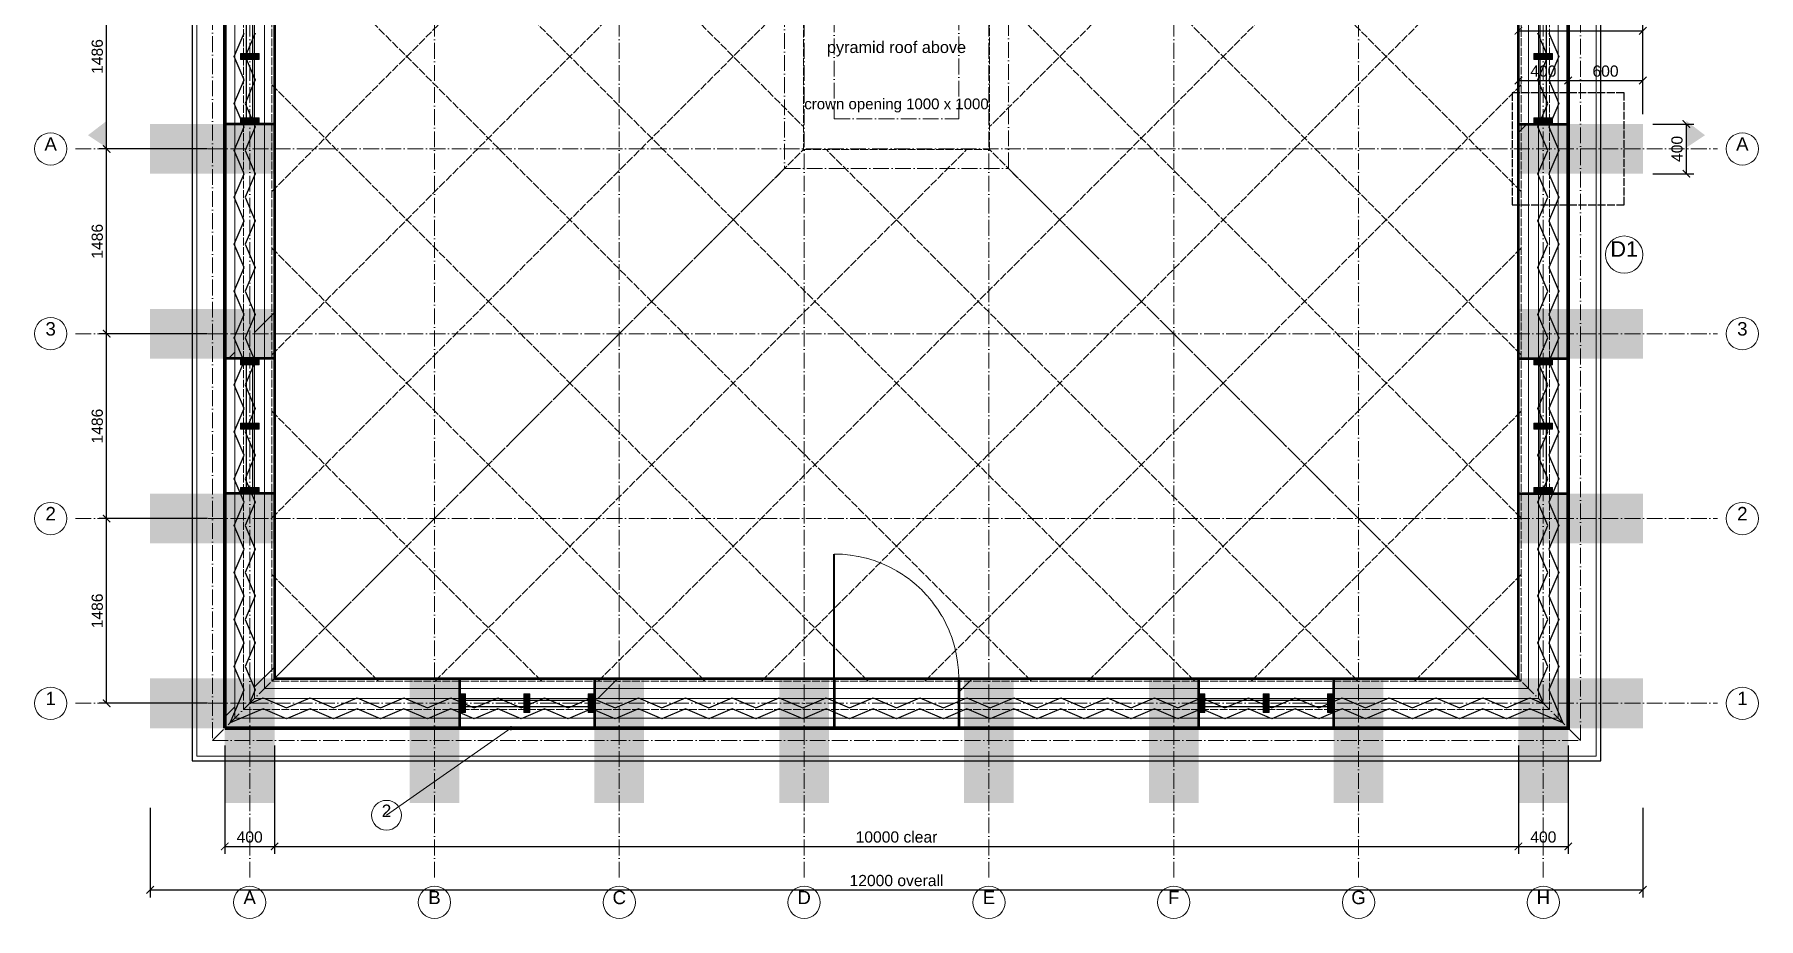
# Model space of a CAD drawing. Header units: millimetres. Extents: x 0 to 157867, y -2 to 14466.
# Drawn here: x 34300 to 48160, y 0 to 7107 of the extents above; entities that cross this region are included whole.
import ezdxf
from ezdxf.enums import TextEntityAlignment as Align

# ---------------------------------------------------------------- set-up
doc = ezdxf.new("R2010")
doc.units = ezdxf.units.MM
doc.linetypes.add('DASHDOT', pattern=[3.556, 2.54, -0.508, 0, -0.508])
doc.linetypes.add('DASHED', pattern=[1.524, 1.27, -0.254])
for name, color, linetype, lineweight in [('ANNOTATION', 4, 'CONTINUOUS', 18), ('BACKGROUND', 9, 'CONTINUOUS', 13), ('BUTTRESS-SOLID', 7, 'CONTINUOUS', 25), ('DIMS', 3, 'CONTINUOUS', 18), ('HATCH-PRINTED', 7, 'CONTINUOUS', 9), ('HIDDEN-AXIS', 8, 'DASHED', 18), ('LINES', 7, 'CONTINUOUS', 25), ('OUTLINE-CUT', 7, 'CONTINUOUS', 50), ('OUTLINE-FINE', 7, 'CONTINUOUS', 25), ('PRINTED-BEAD', 7, 'CONTINUOUS', 25), ('TEXT', 7, 'CONTINUOUS', 18)]:
    doc.layers.add(name, color=color, linetype=linetype, lineweight=lineweight)
doc.styles.get("Standard").update_dxf_attribs({"font": 'arial.ttf'})
doc.dimstyles.new('PYR-1-50', dxfattribs={"dimscale": 50, "dimtxt": 1.8, "dimasz": 1.2, "dimexe": 1.2, "dimexo": 0.8, "dimgap": 0.6, "dimtad": 1, "dimdec": 0, "dimtxsty": 'Standard', "dimblk": 'ARCHTICK', "dimcen": 2.5, "dimclrd": 3, "dimclre": 3, "dimclrt": 7, "dimazin": 3, "dimtfac": 1, "dimtmove": 0, "dimatfit": 3})
pattern_1 = [(45, (0, 0), (-1425.35, 1425.35), [])]

# ---------------------------------------------------------------- blocks, each defined once
blk = doc.blocks.new('_ARCHTICK')
at = {"color": 0, "linetype": 'BYBLOCK', "const_width": 0.15}
blk.add_lwpolyline([(-0.5, -0.5), (0.5, 0.5)], dxfattribs=at)

msp = doc.modelspace()

# ---------------------------------------------------------------- hatches: boundary and pattern name
at = {"layer": 'ANNOTATION', "ltscale": 50}
h = msp.add_hatch(color=7, dxfattribs=at)
h.dxf.hatch_style = 1
h.paths.add_polyline_path([(34880, 6197.1), (34880, 6412.1), (34730, 6297.1)])
h = msp.add_hatch(color=7, dxfattribs=at)
h.dxf.hatch_style = 1
h.paths.add_polyline_path([(47580, 6197.1), (47580, 6412.1), (47730, 6297.1)])
h = msp.add_hatch(color=7, dxfattribs=at)
h.dxf.hatch_style = 1
edge = h.paths.add_edge_path()
edge.add_arc((38130, 1530), 17.5, 0, 360)
at = {"layer": 'BUTTRESS-SOLID', "ltscale": 50}
h = msp.add_hatch(color=7, dxfattribs=at)
h.dxf.hatch_style = 1
h.paths.add_polyline_path([(35955, 6905), (35955, 6955), (36105, 6955), (36105, 6905)])
h = msp.add_hatch(color=7, dxfattribs=at)
h.dxf.hatch_style = 1
h.paths.add_polyline_path([(46355, 6905), (46355, 6955), (46505, 6955), (46505, 6905)])
h = msp.add_hatch(color=7, dxfattribs=at)
h.dxf.hatch_style = 1
h.paths.add_polyline_path([(35230, 5987.1), (35230, 6387.1), (35825, 6387.1), (36230, 6387.1), (36230, 5987.1)])
h = msp.add_hatch(color=7, dxfattribs=at)
h.dxf.hatch_style = 1
h.paths.add_polyline_path([(35955, 6387.1), (35955, 6437.1), (36105, 6437.1), (36105, 6387.1)])
h = msp.add_hatch(color=7, dxfattribs=at)
h.dxf.hatch_style = 1
h.paths.add_polyline_path([(47230, 5987.1), (46230, 5987.1), (46230, 6387.1), (46635, 6387.1), (47230, 6387.1)])
h = msp.add_hatch(color=7, dxfattribs=at)
h.dxf.hatch_style = 1
h.paths.add_polyline_path([(46355, 6387.1), (46355, 6437.1), (46505, 6437.1), (46505, 6387.1)])
h = msp.add_hatch(color=7, dxfattribs=at)
h.dxf.hatch_style = 1
h.paths.add_polyline_path([(35825, 4501.4), (35230, 4501.4), (35230, 4901.4), (36230, 4901.4), (36230, 4501.4)])
h = msp.add_hatch(color=7, dxfattribs=at)
h.dxf.hatch_style = 1
h.paths.add_polyline_path([(47230, 4501.4), (46635, 4501.4), (46230, 4501.4), (46230, 4901.4), (47230, 4901.4)])
h = msp.add_hatch(color=7, dxfattribs=at)
h.dxf.hatch_style = 1
h.paths.add_polyline_path([(35955, 4501.4), (36105, 4501.4), (36105, 4451.4), (35955, 4451.4)])
h = msp.add_hatch(color=7, dxfattribs=at)
h.dxf.hatch_style = 1
h.paths.add_polyline_path([(46355, 4501.4), (46505, 4501.4), (46505, 4451.4), (46355, 4451.4)])
h = msp.add_hatch(color=7, dxfattribs=at)
h.dxf.hatch_style = 1
h.paths.add_polyline_path([(35955, 3983.6), (36105, 3983.6), (36105, 3933.6), (35955, 3933.6)])
h = msp.add_hatch(color=7, dxfattribs=at)
h.dxf.hatch_style = 1
h.paths.add_polyline_path([(46355, 3983.6), (46505, 3983.6), (46505, 3933.6), (46355, 3933.6)])
h = msp.add_hatch(color=7, dxfattribs=at)
h.dxf.hatch_style = 1
h.paths.add_polyline_path([(35955, 3465.7), (36105, 3465.7), (36105, 3415.7), (35955, 3415.7)])
h = msp.add_hatch(color=7, dxfattribs=at)
h.dxf.hatch_style = 1
h.paths.add_polyline_path([(46355, 3465.7), (46505, 3465.7), (46505, 3415.7), (46355, 3415.7)])
h = msp.add_hatch(color=7, dxfattribs=at)
h.dxf.hatch_style = 1
h.paths.add_polyline_path([(36230, 3415.7), (36230, 3015.7), (35230, 3015.7), (35230, 3415.7), (35825, 3415.7), (35825, 3415.7)])
h = msp.add_hatch(color=7, dxfattribs=at)
h.dxf.hatch_style = 1
h.paths.add_polyline_path([(47230, 3415.7), (47230, 3015.7), (46230, 3015.7), (46230, 3415.7), (46635, 3415.7), (46635, 3415.7)])
h = msp.add_hatch(color=7, dxfattribs=at)
h.dxf.hatch_style = 1
h.paths.add_polyline_path([(35230, 1530), (35230, 1930), (36230, 1930), (36230, 1530)])
h = msp.add_hatch(color=7, dxfattribs=at)
h.dxf.hatch_style = 1
h.paths.add_polyline_path([(35830, 930), (35830, 1930), (36230, 1930), (36230, 930)])
h = msp.add_hatch(color=7, dxfattribs=at)
h.dxf.hatch_style = 1
h.paths.add_polyline_path([(37715.7, 1525), (37715.7, 930), (37315.7, 930), (37315.7, 1930), (37715.7, 1930), (37715.7, 1525)])
h = msp.add_hatch(color=7, dxfattribs=at)
h.dxf.hatch_style = 1
h.paths.add_polyline_path([(37715.7, 1655), (37715.7, 1805), (37765.7, 1805), (37765.7, 1655)])
h = msp.add_hatch(color=7, dxfattribs=at)
h.dxf.hatch_style = 1
h.paths.add_polyline_path([(38233.6, 1655), (38233.6, 1805), (38283.6, 1805), (38283.6, 1655)])
h = msp.add_hatch(color=7, dxfattribs=at)
h.dxf.hatch_style = 1
h.paths.add_polyline_path([(38751.4, 1655), (38751.4, 1805), (38801.4, 1805), (38801.4, 1655)])
h = msp.add_hatch(color=7, dxfattribs=at)
h.dxf.hatch_style = 1
h.paths.add_polyline_path([(39201.4, 930), (38801.4, 930), (38801.4, 1525), (38801.4, 1930), (39201.4, 1930)])
h = msp.add_hatch(color=7, dxfattribs=at)
h.dxf.hatch_style = 1
h.paths.add_polyline_path([(40287.1, 930), (40287.1, 1930), (40687.1, 1930), (40687.1, 930)])
h = msp.add_hatch(color=7, dxfattribs=at)
h.dxf.hatch_style = 1
h.paths.add_polyline_path([(41772.9, 930), (41772.9, 1930), (42172.9, 1930), (42172.9, 930)])
h = msp.add_hatch(color=7, dxfattribs=at)
h.dxf.hatch_style = 1
h.paths.add_polyline_path([(43658.6, 1930), (43658.6, 1525), (43658.6, 930), (43258.6, 930), (43258.6, 1930)])
h = msp.add_hatch(color=7, dxfattribs=at)
h.dxf.hatch_style = 1
h.paths.add_polyline_path([(43708.6, 1805), (43708.6, 1655), (43658.6, 1655), (43658.6, 1805)])
h = msp.add_hatch(color=7, dxfattribs=at)
h.dxf.hatch_style = 1
h.paths.add_polyline_path([(44226.4, 1805), (44226.4, 1655), (44176.4, 1655), (44176.4, 1805)])
h = msp.add_hatch(color=7, dxfattribs=at)
h.dxf.hatch_style = 1
h.paths.add_polyline_path([(44744.3, 1805), (44744.3, 1655), (44694.3, 1655), (44694.3, 1805)])
h = msp.add_hatch(color=7, dxfattribs=at)
h.dxf.hatch_style = 1
h.paths.add_polyline_path([(45144.3, 1930), (45144.3, 930), (44744.3, 930), (44744.3, 1525), (44744.3, 1930)])
h = msp.add_hatch(color=7, dxfattribs=at)
h.dxf.hatch_style = 1
h.paths.add_polyline_path([(46230, 1530), (46230, 1930), (47230, 1930), (47230, 1530)])
h = msp.add_hatch(color=7, dxfattribs=at)
h.dxf.hatch_style = 1
h.paths.add_polyline_path([(46230, 930), (46230, 1930), (46630, 1930), (46630, 930)])
at = {"layer": 'HATCH-PRINTED', "ltscale": 50}
h = msp.add_hatch(dxfattribs=at)
h.set_pattern_fill('ANSI31', scale=25.19685)
h.set_pattern_definition(pattern_1)
h.paths.add_polyline_path([(35906.5, 6175.7), (35910, 6167.6), (35910, 5806.7), (35906.5, 5798.6), (35910, 5790.4), (35910, 5429.6), (35906.5, 5421.4), (35910, 5413.3), (35910, 5052.4), (35906.5, 5044.3), (35910, 5036.2), (35910, 4675.3), (35906.5, 4667.1), (35910, 4659), (35910, 4501.4), (35830, 4501.4), (35830, 6387.1), (35910, 6387.1), (35910, 6183.8)])
h = msp.add_hatch(dxfattribs=at)
h.set_pattern_fill('ANSI31', scale=25.19685)
h.set_pattern_definition(pattern_1)
h.paths.add_polyline_path([(36070, 4863.8), (36070, 5224.7), (36073.5, 5232.9), (36070, 5241), (36070, 5601.9), (36073.5, 5610), (36070, 5618.1), (36070, 5979), (36073.5, 5987.1), (36070, 5995.3), (36070, 6356.2), (36073.5, 6364.3), (36070, 6372.4), (36070, 6387.1), (36230, 6387.1), (36230, 4501.4), (36070, 4501.4), (36070, 4847.6), (36073.5, 4855.7)])
h = msp.add_hatch(dxfattribs=at)
h.set_pattern_fill('ANSI31', scale=25.19685)
h.set_pattern_definition(pattern_1)
h.paths.add_polyline_path([(46386.5, 5987.1), (46390, 5979), (46390, 5618.1), (46386.5, 5610), (46390, 5601.9), (46390, 5241), (46386.5, 5232.9), (46390, 5224.7), (46390, 4863.8), (46386.5, 4855.7), (46390, 4847.6), (46390, 4501.4), (46230, 4501.4), (46230, 6387.1), (46390, 6387.1), (46390, 6372.4), (46386.5, 6364.3), (46390, 6356.2), (46390, 5995.3)])
h = msp.add_hatch(dxfattribs=at)
h.set_pattern_fill('ANSI31', scale=25.19685)
h.set_pattern_definition(pattern_1)
h.paths.add_polyline_path([(46550, 5052.4), (46550, 5413.3), (46553.5, 5421.4), (46550, 5429.6), (46550, 5790.4), (46553.5, 5798.6), (46550, 5806.7), (46550, 6167.6), (46553.5, 6175.7), (46550, 6183.8), (46550, 6387.1), (46630, 6387.1), (46630, 4501.4), (46550, 4501.4), (46550, 4659), (46553.5, 4667.1), (46550, 4675.3), (46550, 5036.2), (46553.5, 5044.3)])
h = msp.add_hatch(dxfattribs=at)
h.set_pattern_fill('ANSI31', scale=25.19685)
h.set_pattern_definition(pattern_1)
h.paths.add_polyline_path([(35910, 3150.4), (35910, 2789.6), (35906.5, 2781.4), (35910, 2773.3), (35910, 2412.4), (35906.5, 2404.3), (35910, 2396.2), (35910, 2035.3), (35906.5, 2027.1), (35910, 2019), (35910, 1658.1), (35874.5, 1574.5), (35958.1, 1610), (36319, 1610), (36327.1, 1606.5), (36335.3, 1610), (36696.2, 1610), (36704.3, 1606.5), (36712.4, 1610), (37073.3, 1610), (37081.4, 1606.5), (37089.6, 1610), (37450.4, 1610), (37458.6, 1606.5), (37466.7, 1610), (37715.7, 1610), (37715.7, 1530), (35830, 1530), (35830, 3415.7), (35910, 3415.7), (35910, 3166.7), (35906.5, 3158.6)])
h = msp.add_hatch(dxfattribs=at)
h.set_pattern_fill('ANSI31', scale=25.19685)
h.set_pattern_definition(pattern_1)
h.paths.add_polyline_path([(37270, 1773.5), (37261.9, 1770), (36901, 1770), (36892.9, 1773.5), (36884.7, 1770), (36523.8, 1770), (36515.7, 1773.5), (36507.6, 1770), (36146.7, 1770), (36138.6, 1773.5), (36130.4, 1770), (36070, 1770), (36070, 1830.4), (36073.5, 1838.6), (36070, 1846.7), (36070, 2207.6), (36073.5, 2215.7), (36070, 2223.8), (36070, 2584.7), (36073.5, 2592.9), (36070, 2601), (36070, 2961.9), (36073.5, 2970), (36070, 2978.1), (36070, 3339), (36073.5, 3347.1), (36070, 3355.3), (36070, 3415.7), (36230, 3415.7), (36230, 1930), (37715.7, 1930), (37715.7, 1770), (37655.3, 1770), (37647.1, 1773.5), (37639, 1770), (37278.1, 1770)])
h = msp.add_hatch(dxfattribs=at)
h.set_pattern_fill('ANSI31', scale=25.19685)
h.set_pattern_definition(pattern_1)
h.paths.add_polyline_path([(45747.6, 1610), (45755.7, 1606.5), (45763.8, 1610), (46124.7, 1610), (46132.9, 1606.5), (46141, 1610), (46501.9, 1610), (46585.5, 1574.5), (46550, 1658.1), (46550, 2019), (46553.5, 2027.1), (46550, 2035.3), (46550, 2396.2), (46553.5, 2404.3), (46550, 2412.4), (46550, 2773.3), (46553.5, 2781.4), (46550, 2789.6), (46550, 3150.4), (46553.5, 3158.6), (46550, 3166.7), (46550, 3415.7), (46630, 3415.7), (46630, 1530), (44744.3, 1530), (44744.3, 1610), (44993.3, 1610), (45001.4, 1606.5), (45009.6, 1610), (45370.4, 1610), (45378.6, 1606.5), (45386.7, 1610)])
h = msp.add_hatch(dxfattribs=at)
h.set_pattern_fill('ANSI31', scale=25.19685)
h.set_pattern_definition(pattern_1)
h.paths.add_polyline_path([(46390, 2961.9), (46390, 2601), (46386.5, 2592.9), (46390, 2584.7), (46390, 2223.8), (46386.5, 2215.7), (46390, 2207.6), (46390, 1846.7), (46386.5, 1838.6), (46390, 1830.4), (46390, 1770), (46329.6, 1770), (46321.4, 1773.5), (46313.3, 1770), (45952.4, 1770), (45944.3, 1773.5), (45936.2, 1770), (45575.3, 1770), (45567.1, 1773.5), (45559, 1770), (45198.1, 1770), (45190, 1773.5), (45181.9, 1770), (44821, 1770), (44812.9, 1773.5), (44804.7, 1770), (44744.3, 1770), (44744.3, 1930), (46230, 1930), (46230, 3415.7), (46390, 3415.7), (46390, 3355.3), (46386.5, 3347.1), (46390, 3339), (46390, 2978.1), (46386.5, 2970)])
h = msp.add_hatch(dxfattribs=at)
h.set_pattern_fill('ANSI31', scale=25.19685)
h.set_pattern_definition(pattern_1)
h.paths.add_polyline_path([(39532.9, 1773.5), (39524.7, 1770), (39163.8, 1770), (39155.7, 1773.5), (39147.6, 1770), (38801.4, 1770), (38801.4, 1930), (40730, 1930), (40730, 1770), (40672.4, 1770), (40664.3, 1773.5), (40656.2, 1770), (40295.3, 1770), (40287.1, 1773.5), (40279, 1770), (39918.1, 1770), (39910, 1773.5), (39901.9, 1770), (39541, 1770)])
h = msp.add_hatch(dxfattribs=at)
h.set_pattern_fill('ANSI31', scale=25.19685)
h.set_pattern_definition(pattern_1)
h.paths.add_polyline_path([(42181, 1770), (42172.9, 1773.5), (42164.7, 1770), (41803.8, 1770), (41795.7, 1773.5), (41787.6, 1770), (41730, 1770), (41730, 1930), (43658.6, 1930), (43658.6, 1770), (43312.4, 1770), (43304.3, 1773.5), (43296.2, 1770), (42935.3, 1770), (42927.1, 1773.5), (42919, 1770), (42558.1, 1770), (42550, 1773.5), (42541.9, 1770)])
h = msp.add_hatch(dxfattribs=at)
h.set_pattern_fill('ANSI31', scale=25.19685)
h.set_pattern_definition(pattern_1)
h.paths.add_polyline_path([(39729.6, 1610), (40090.4, 1610), (40098.6, 1606.5), (40106.7, 1610), (40467.6, 1610), (40475.7, 1606.5), (40483.8, 1610), (40730, 1610), (40730, 1530), (38801.4, 1530), (38801.4, 1610), (38959, 1610), (38967.1, 1606.5), (38975.3, 1610), (39336.2, 1610), (39344.3, 1606.5), (39352.4, 1610), (39713.3, 1610), (39721.4, 1606.5)])
h = msp.add_hatch(dxfattribs=at)
h.set_pattern_fill('ANSI31', scale=25.19685)
h.set_pattern_definition(pattern_1)
h.paths.add_polyline_path([(42738.6, 1606.5), (42746.7, 1610), (43107.6, 1610), (43115.7, 1606.5), (43123.8, 1610), (43484.7, 1610), (43492.9, 1606.5), (43501, 1610), (43658.6, 1610), (43658.6, 1530), (41730, 1530), (41730, 1610), (41976.2, 1610), (41984.3, 1606.5), (41992.4, 1610), (42353.3, 1610), (42361.4, 1606.5), (42369.6, 1610), (42730.4, 1610)])

# ---------------------------------------------------------------- linework, layer by layer
at = {"layer": 'ANNOTATION', "lineweight": 20, "ltscale": 50}
msp.add_lwpolyline([(37130, 830), (38130, 1530)], dxfattribs=at)
at = {"layer": 'ANNOTATION', "lineweight": 18, "ltscale": 50}
for centre, radius in [((34430, 6187.1), 130), ((48030, 6187.1), 130), ((47080, 5337.1), 150), ((34430, 4701.4), 130), ((48030, 4701.4), 130), ((34430, 3215.7), 130), ((48030, 3215.7), 130), ((34430, 1730), 130), ((48030, 1730), 130), ((37130, 830), 120), ((36030, 130), 130), ((37515.7, 130), 130), ((39001.4, 130), 130), ((40487.1, 130), 130), ((41972.9, 130), 130), ((43458.6, 130), 130), ((44944.3, 130), 130), ((46430, 130), 130)]:
    msp.add_circle(centre, radius, dxfattribs=at)
at = {"layer": 'BACKGROUND', "lineweight": 25, "ltscale": 50}
msp.add_lwpolyline([(35567.5, 1267.5), (46892.5, 1267.5), (46892.5, 12592.5), (35567.5, 12592.5), (35567.5, 1267.5)], dxfattribs=at)
at = {"layer": 'HIDDEN-AXIS', "linetype": 'DASHDOT', "lineweight": 13, "ltscale": 50}
for points in [[(36030, 330), (36030, 13530)], [(37515.7, 330), (37515.7, 13530)], [(39001.4, 330), (39001.4, 13530)], [(40487.1, 330), (40487.1, 13530)], [(41972.9, 330), (41972.9, 13530)], [(43458.6, 330), (43458.6, 13530)], [(44944.3, 330), (44944.3, 13530)], [(46430, 330), (46430, 13530)], [(34630, 6187.1), (47830, 6187.1)], [(34630, 4701.4), (47830, 4701.4)], [(34630, 3215.7), (47830, 3215.7)], [(34630, 1730), (47830, 1730)]]:
    msp.add_lwpolyline(points, dxfattribs=at)
at = {"layer": 'HIDDEN-AXIS', "linetype": 'DASHDOT', "lineweight": 20, "ltscale": 50}
for points in [[(35730, 1430), (46730, 1430), (46730, 12430), (35730, 12430), (35730, 1430)], [(40330, 6030), (42130, 6030), (42130, 7830), (40330, 7830), (40330, 6030)], [(40730, 6430), (41730, 6430), (41730, 7430), (40730, 7430), (40730, 6430)], [(35730, 1430), (40330, 6030)], [(46730, 1430), (42130, 6030)]]:
    msp.add_lwpolyline(points, dxfattribs=at)
at = {"layer": 'HIDDEN-AXIS', "linetype": 'DASHED', "lineweight": 20, "ltscale": 50}
for points in [[(35980, 1680), (46480, 1680), (46480, 12180), (35980, 12180), (35980, 1680)], [(36207.5, 1907.5), (46252.5, 1907.5), (46252.5, 11952.5), (36207.5, 11952.5), (36207.5, 1907.5)], [(36207.5, 10640), (40481.5, 6366)], [(46252.5, 10640), (41978.5, 6366)], [(36207.5, 9327.5), (39917.5, 5617.5)], [(46252.5, 9327.5), (42542.5, 5617.5)], [(36207.5, 5845), (39261.2, 8898.8)], [(46252.5, 5845), (43198.8, 8898.8)], [(36207.5, 4532.5), (39917.5, 8242.5)], [(46252.5, 4532.5), (42542.5, 8242.5)], [(36207.5, 8015), (39261.2, 4961.2)], [(46252.5, 8015), (43198.8, 4961.2)], [(40481.5, 6181.5), (41978.5, 6181.5), (41978.5, 7678.5), (40481.5, 7678.5), (40481.5, 6181.5)], [(36207.5, 3220), (40481.5, 7494)], [(46252.5, 3220), (41978.5, 7494)], [(36207.5, 6702.5), (38605, 4305)], [(46252.5, 6702.5), (43855, 4305)], [(36207.5, 1907.5), (40481.5, 6181.5)], [(37520, 1907.5), (41794, 6181.5)], [(44940, 1907.5), (40666, 6181.5)], [(46252.5, 1907.5), (41978.5, 6181.5)], [(38832.5, 1907.5), (42542.5, 5617.5)], [(43627.5, 1907.5), (39917.5, 5617.5)], [(36207.5, 5390), (37948.8, 3648.8)], [(46252.5, 5390), (44511.2, 3648.8)], [(42315, 1907.5), (39261.2, 4961.2)], [(40145, 1907.5), (43198.8, 4961.2)], [(41002.5, 1907.5), (38605, 4305)], [(41457.5, 1907.5), (43855, 4305)], [(36207.5, 4077.5), (37292.5, 2992.5)], [(46252.5, 4077.5), (45167.5, 2992.5)], [(39690, 1907.5), (37948.8, 3648.8)], [(42770, 1907.5), (44511.2, 3648.8)], [(38377.5, 1907.5), (37292.5, 2992.5)], [(44082.5, 1907.5), (45167.5, 2992.5)], [(36207.5, 2765), (36636.2, 2336.2)], [(46252.5, 2765), (45823.8, 2336.2)], [(37065, 1907.5), (36636.2, 2336.2)], [(45395, 1907.5), (45823.8, 2336.2)]]:
    msp.add_lwpolyline(points, dxfattribs=at)
at = {"layer": 'HIDDEN-AXIS', "linetype": 'DASHED', "lineweight": 25, "ltscale": 50}
msp.add_lwpolyline([(46180, 5737.1), (47080, 5737.1), (47080, 6637.1), (46180, 6637.1), (46180, 5737.1)], dxfattribs=at)
at = {"layer": 'HIDDEN-AXIS', "linetype": 'DASHDOT', "lineweight": 50, "ltscale": 50}
for points in [[(34880, 6187.1), (34880, 6187.1)], [(47580, 6187.1), (47580, 6187.1)]]:
    msp.add_lwpolyline(points, dxfattribs=at)
at = {"layer": 'HIDDEN-AXIS', "linetype": 'DASHED', "lineweight": 15, "ltscale": 50}
msp.add_lwpolyline([(40730, 2930), (40795.4, 2927.9), (40860.5, 2921.4), (40925.1, 2910.8), (40988.8, 2895.9), (41051.4, 2876.9), (41112.7, 2853.9), (41172.3, 2826.9), (41230, 2796), (41285.6, 2761.5), (41338.8, 2723.4), (41389.3, 2681.8), (41437.1, 2637.1), (41481.8, 2589.3), (41523.4, 2538.8), (41561.5, 2485.6), (41596, 2430), (41626.9, 2372.3), (41653.9, 2312.7), (41676.9, 2251.4), (41695.9, 2188.8), (41710.8, 2125.1), (41721.4, 2060.5), (41727.9, 1995.4), (41730, 1930)], dxfattribs=at)
at = {"layer": 'LINES', "lineweight": 9, "ltscale": 50}
msp.add_lwpolyline([(35605, 1305), (46855, 1305), (46855, 12555), (35605, 12555), (35605, 1305)], dxfattribs=at)
at = {"layer": 'LINES', "lineweight": 25, "ltscale": 50}
for points in [[(36005, 6387.1), (36005, 7472.9)], [(36055, 6387.1), (36055, 7472.9)], [(46405, 6387.1), (46405, 7472.9)], [(46455, 6387.1), (46455, 7472.9)], [(36005, 3415.7), (36005, 4501.4)], [(36055, 3415.7), (36055, 4501.4)], [(46405, 3415.7), (46405, 4501.4)], [(46455, 3415.7), (46455, 4501.4)], [(37715.7, 1755), (38801.4, 1755)], [(37715.7, 1705), (38801.4, 1705)], [(43658.6, 1755), (44744.3, 1755)], [(43658.6, 1705), (44744.3, 1705)]]:
    msp.add_lwpolyline(points, dxfattribs=at)
at = {"layer": 'LINES', "lineweight": 50, "ltscale": 50}
for points in [[(36230, 6387.1), (35830, 6387.1)], [(46230, 6387.1), (46630, 6387.1)], [(36230, 4501.4), (35830, 4501.4)], [(46230, 4501.4), (46630, 4501.4)], [(36230, 3415.7), (35830, 3415.7)], [(46230, 3415.7), (46630, 3415.7)], [(37715.7, 1930), (37715.7, 1530)], [(38801.4, 1930), (38801.4, 1530)], [(40730, 1930), (40730, 1530)], [(41730, 1930), (41730, 1530)], [(43658.6, 1930), (43658.6, 1530)], [(44744.3, 1930), (44744.3, 1530)]]:
    msp.add_lwpolyline(points, dxfattribs=at)
at = {"layer": 'LINES', "lineweight": 35, "ltscale": 50}
msp.add_lwpolyline([(40730, 1930), (40730, 2930)], dxfattribs=at)
at = {"layer": 'OUTLINE-CUT', "lineweight": 100, "ltscale": 50}
msp.add_lwpolyline([(35830, 1530), (46630, 1530), (46630, 12330), (35830, 12330)], close=True, dxfattribs=at)
at = {"layer": 'OUTLINE-CUT', "lineweight": 50, "ltscale": 50}
msp.add_lwpolyline([(36230, 1930), (46230, 1930), (46230, 11930), (36230, 11930)], close=True, dxfattribs=at)
at = {"layer": 'OUTLINE-FINE', "lineweight": 15, "ltscale": 50}
for points in [[(35910, 1610), (46550, 1610), (46550, 12250), (35910, 12250)], [(36070, 1770), (46390, 1770), (46390, 12090), (36070, 12090)]]:
    msp.add_lwpolyline(points, close=True, dxfattribs=at)
at = {"layer": 'OUTLINE-FINE', "lineweight": 9, "ltscale": 50}
msp.add_lwpolyline([(36150, 1850), (46310, 1850), (46310, 12010), (36150, 12010)], close=True, dxfattribs=at)
at = {"layer": 'OUTLINE-FINE', "lineweight": 20, "ltscale": 50}
for points in [[(36105, 6905), (36105, 6955), (35955, 6955), (35955, 6905)], [(46355, 6905), (46355, 6955), (46505, 6955), (46505, 6905)], [(36105, 6387.1), (36105, 6437.1), (35955, 6437.1), (35955, 6387.1)], [(46355, 6387.1), (46355, 6437.1), (46505, 6437.1), (46505, 6387.1)], [(36105, 4451.4), (36105, 4501.4), (35955, 4501.4), (35955, 4451.4)], [(46355, 4451.4), (46355, 4501.4), (46505, 4501.4), (46505, 4451.4)], [(36105, 3933.6), (36105, 3983.6), (35955, 3983.6), (35955, 3933.6)], [(46355, 3933.6), (46355, 3983.6), (46505, 3983.6), (46505, 3933.6)], [(36105, 3415.7), (36105, 3465.7), (35955, 3465.7), (35955, 3415.7)], [(46355, 3415.7), (46355, 3465.7), (46505, 3465.7), (46505, 3415.7)], [(37715.7, 1805), (37765.7, 1805), (37765.7, 1655), (37715.7, 1655)], [(38233.6, 1805), (38283.6, 1805), (38283.6, 1655), (38233.6, 1655)], [(38751.4, 1805), (38801.4, 1805), (38801.4, 1655), (38751.4, 1655)], [(43658.6, 1805), (43708.6, 1805), (43708.6, 1655), (43658.6, 1655)], [(44176.4, 1805), (44226.4, 1805), (44226.4, 1655), (44176.4, 1655)], [(44694.3, 1805), (44744.3, 1805), (44744.3, 1655), (44694.3, 1655)]]:
    msp.add_lwpolyline(points, close=True, dxfattribs=at)
at = {"layer": 'PRINTED-BEAD', "lineweight": 25, "ltscale": 50}
for points in [[(46473.5, 7118.6), (46553.5, 6930), (46473.5, 6741.4), (46553.5, 6552.9), (46473.5, 6364.3), (46553.5, 6175.7), (46473.5, 5987.1), (46553.5, 5798.6), (46473.5, 5610), (46553.5, 5421.4), (46473.5, 5232.9), (46553.5, 5044.3), (46473.5, 4855.7), (46553.5, 4667.1), (46473.5, 4478.6), (46553.5, 4290), (46473.5, 4101.4), (46553.5, 3912.9), (46473.5, 3724.3), (46553.5, 3535.7), (46473.5, 3347.1), (46553.5, 3158.6), (46473.5, 2970), (46553.5, 2781.4), (46473.5, 2592.9), (46553.5, 2404.3), (46473.5, 2215.7), (46553.5, 2027.1), (46473.5, 1838.6), (46585.5, 1574.5), (46321.4, 1686.5), (46132.9, 1606.5), (45944.3, 1686.5), (45755.7, 1606.5), (45567.1, 1686.5), (45378.6, 1606.5), (45190, 1686.5), (45001.4, 1606.5), (44812.9, 1686.5), (44624.3, 1606.5), (44435.7, 1686.5), (44247.1, 1606.5), (44058.6, 1686.5), (43870, 1606.5), (43681.4, 1686.5), (43492.9, 1606.5), (43304.3, 1686.5), (43115.7, 1606.5), (42927.1, 1686.5), (42738.6, 1606.5), (42550, 1686.5), (42361.4, 1606.5), (42172.9, 1686.5), (41984.3, 1606.5), (41795.7, 1686.5), (41607.1, 1606.5), (41418.6, 1686.5), (41230, 1606.5), (41041.4, 1686.5), (40852.9, 1606.5), (40664.3, 1686.5), (40475.7, 1606.5), (40287.1, 1686.5), (40098.6, 1606.5), (39910, 1686.5), (39721.4, 1606.5), (39532.9, 1686.5), (39344.3, 1606.5), (39155.7, 1686.5), (38967.1, 1606.5), (38778.6, 1686.5), (38590, 1606.5), (38401.4, 1686.5), (38212.9, 1606.5), (38024.3, 1686.5), (37835.7, 1606.5), (37647.1, 1686.5), (37458.6, 1606.5), (37270, 1686.5), (37081.4, 1606.5), (36892.9, 1686.5), (36704.3, 1606.5), (36515.7, 1686.5), (36327.1, 1606.5), (36138.6, 1686.5), (35874.5, 1574.5), (35986.5, 1838.6), (35906.5, 2027.1), (35986.5, 2215.7), (35906.5, 2404.3), (35986.5, 2592.9), (35906.5, 2781.4), (35986.5, 2970), (35906.5, 3158.6), (35986.5, 3347.1), (35906.5, 3535.7), (35986.5, 3724.3), (35906.5, 3912.9), (35986.5, 4101.4), (35906.5, 4290), (35986.5, 4478.6), (35906.5, 4667.1), (35986.5, 4855.7), (35906.5, 5044.3), (35986.5, 5232.9), (35906.5, 5421.4), (35986.5, 5610), (35906.5, 5798.6), (35986.5, 5987.1), (35906.5, 6175.7), (35986.5, 6364.3), (35906.5, 6552.9), (35986.5, 6741.4), (35906.5, 6930), (35986.5, 7118.6)], [(36073.5, 7118.6), (35993.5, 6930), (36073.5, 6741.4), (35993.5, 6552.9), (36073.5, 6364.3), (35993.5, 6175.7), (36073.5, 5987.1), (35993.5, 5798.6), (36073.5, 5610), (35993.5, 5421.4), (36073.5, 5232.9), (35993.5, 5044.3), (36073.5, 4855.7), (35993.5, 4667.1), (36073.5, 4478.6), (35993.5, 4290), (36073.5, 4101.4), (35993.5, 3912.9), (36073.5, 3724.3), (35993.5, 3535.7), (36073.5, 3347.1), (35993.5, 3158.6), (36073.5, 2970), (35993.5, 2781.4), (36073.5, 2592.9), (35993.5, 2404.3), (36073.5, 2215.7), (35993.5, 2027.1), (36073.5, 1838.6), (36025.5, 1725.5), (36138.6, 1773.5), (36327.1, 1693.5), (36515.7, 1773.5), (36704.3, 1693.5), (36892.9, 1773.5), (37081.4, 1693.5), (37270, 1773.5), (37458.6, 1693.5), (37647.1, 1773.5), (37835.7, 1693.5), (38024.3, 1773.5), (38212.9, 1693.5), (38401.4, 1773.5), (38590, 1693.5), (38778.6, 1773.5), (38967.1, 1693.5), (39155.7, 1773.5), (39344.3, 1693.5), (39532.9, 1773.5), (39721.4, 1693.5), (39910, 1773.5), (40098.6, 1693.5), (40287.1, 1773.5), (40475.7, 1693.5), (40664.3, 1773.5), (40852.9, 1693.5), (41041.4, 1773.5), (41230, 1693.5), (41418.6, 1773.5), (41607.1, 1693.5), (41795.7, 1773.5), (41984.3, 1693.5), (42172.9, 1773.5), (42361.4, 1693.5), (42550, 1773.5), (42738.6, 1693.5), (42927.1, 1773.5), (43115.7, 1693.5), (43304.3, 1773.5), (43492.9, 1693.5), (43681.4, 1773.5), (43870, 1693.5), (44058.6, 1773.5), (44247.1, 1693.5), (44435.7, 1773.5), (44624.3, 1693.5), (44812.9, 1773.5), (45001.4, 1693.5), (45190, 1773.5), (45378.6, 1693.5), (45567.1, 1773.5), (45755.7, 1693.5), (45944.3, 1773.5), (46132.9, 1693.5), (46321.4, 1773.5), (46434.5, 1725.5), (46386.5, 1838.6), (46466.5, 2027.1), (46386.5, 2215.7), (46466.5, 2404.3), (46386.5, 2592.9), (46466.5, 2781.4), (46386.5, 2970), (46466.5, 3158.6), (46386.5, 3347.1), (46466.5, 3535.7), (46386.5, 3724.3), (46466.5, 3912.9), (46386.5, 4101.4), (46466.5, 4290), (46386.5, 4478.6), (46466.5, 4667.1), (46386.5, 4855.7), (46466.5, 5044.3), (46386.5, 5232.9), (46466.5, 5421.4), (46386.5, 5610), (46466.5, 5798.6), (46386.5, 5987.1), (46466.5, 6175.7), (46386.5, 6364.3), (46466.5, 6552.9), (46386.5, 6741.4), (46466.5, 6930), (46386.5, 7118.6)]]:
    msp.add_lwpolyline(points, dxfattribs=at)

# ---------------------------------------------------------------- texts
at = {"layer": 'ANNOTATION', "ltscale": 50}
for s, height, p in [('A', 107.6, (34430, 6140.3)), ('A', 107.6, (48030, 6140.3)), ('D1', 124.2, (47080, 5283.1)), ('3', 107.6, (34430, 4654.6)), ('3', 107.6, (48030, 4654.6)), ('2', 107.6, (34430, 3168.9)), ('2', 107.6, (48030, 3168.9)), ('1', 107.6, (34430, 1683.2)), ('1', 107.6, (48030, 1683.2)), ('2', 99.4, (37130, 786.8)), ('A', 107.6, (36030, 83.2)), ('B', 107.6, (37515.7, 83.2)), ('C', 107.6, (39001.4, 83.2)), ('D', 107.6, (40487.1, 83.2)), ('E', 107.6, (41972.9, 83.2)), ('F', 107.6, (43458.6, 83.2)), ('G', 107.6, (44944.3, 83.2)), ('H', 107.6, (46430, 83.2))]:
    msp.add_text(s, height=height, dxfattribs=at).set_placement(p, align=Align.BOTTOM_CENTER)
at = {"layer": 'TEXT', "ltscale": 50}
for s, height, p in [('pyramid roof above', 93.6, (41230, 6930)), ('crown opening 1000 x 1000', 86.4, (41230, 6480))]:
    msp.add_text(s, height=height, dxfattribs=at).set_placement(p, align=Align.BOTTOM_CENTER)

# ---------------------------------------------------------------- dimensions: what is measured, and where the dimension line sits
at = {"layer": 'DIMS'}
for base, p1, p2 in [((34880, 6187.1), (35730, 6187.1), (35730, 7672.9)), ((47580, 5987.1), (47270, 5987.1), (47270, 6387.1)), ((34880, 4701.4), (35730, 4701.4), (35730, 6187.1)), ((34880, 3215.7), (35730, 3215.7), (35730, 4701.4)), ((34880, 1730), (35730, 1730), (35730, 3215.7))]:
    msp.add_linear_dim(base=base, p1=p1, p2=p2, angle=90, dimstyle='PYR-1-50', dxfattribs=at).render()
for base, p1, p2, text in [((46230, 7137.1), (46230, 6737.1), (47230, 6737.1), '<> from the inner face'), ((36230, 580), (36230, 1430), (46230, 1430), '<> clear'), ((35230, 230), (35230, 930), (47230, 930), '<> overall')]:
    msp.add_linear_dim(base=base, p1=p1, p2=p2, text=text, dimstyle='PYR-1-50', dxfattribs=at).render()
for base, p1, p2 in [((46230, 6737.1), (46230, 6427.1), (46630, 6427.1)), ((46630, 6737.1), (46630, 6427.1), (47230, 6427.1)), ((35830, 580), (35830, 1430), (36230, 1430)), ((46230, 580), (46230, 1430), (46630, 1430))]:
    msp.add_linear_dim(base=base, p1=p1, p2=p2, dimstyle='PYR-1-50', dxfattribs=at).render()

doc.saveas('drawing.dxf')
